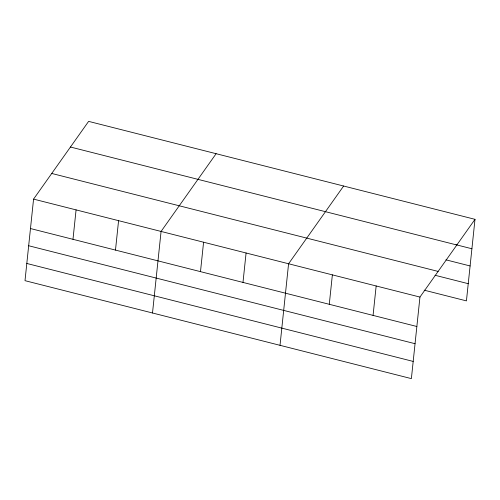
<?xml version="1.0" encoding="UTF-8"?>
<svg xmlns="http://www.w3.org/2000/svg" width="500" height="500" viewBox="0 0 500 500"><rect width="100%" height="100%" fill="white"/><g stroke="black" fill="none" stroke-linecap="round" stroke-linejoin="round"><path stroke-width="0.75" d="M33.569 199.112L25 280.669L411.381 378.625L419.95 297.069L475 219.331L88.619 121.375L33.569 199.112L419.95 297.069M72.981 239.319L76.075 209.887M115.481 250.094L118.575 220.662M152.506 312.994L161.075 231.438L216.125 153.7M200.487 271.644L203.581 242.213M242.987 282.419L246.081 252.987M280.012 345.319L288.581 263.762L343.631 186.025M329.281 304.294L332.369 274.869M373.069 315.4L376.163 285.969M475 219.331L466.431 300.887L424.15 290.169M456.05 244.744L471.906 248.762M70.456 147.025L456.831 244.988M445.938 259.837L470.1 265.963M51.737 173.456L438.119 271.419M435.019 275.262L468.237 283.688M30.481 228.544L416.856 326.5M28.669 245.744L415.05 343.7M26.806 263.463L413.188 361.425"/></g></svg>
